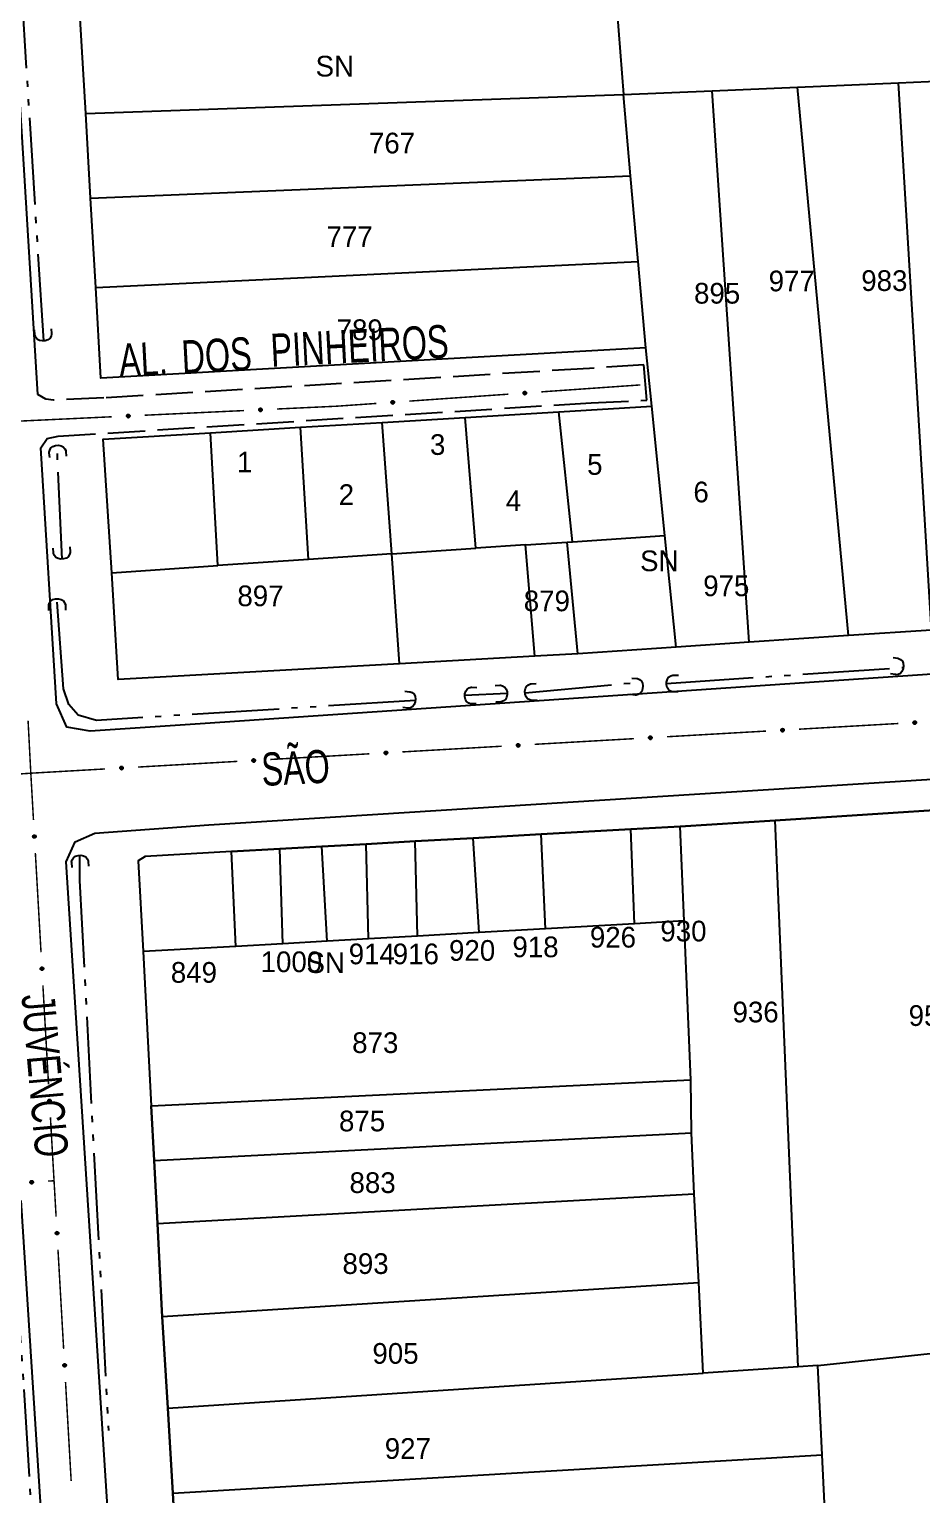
# Model space of a CAD drawing. Extents: x 201053 to 202535, y 4855063 to 4857394.
# Drawn here: x 202099.2 to 202207, y 4856192.4 to 4856369.4 of the extents above; entities that cross this region are included whole.
import ezdxf
from ezdxf.enums import TextEntityAlignment as Align

# ---------------------------------------------------------------- set-up
doc = ezdxf.new("R2010")
doc.units = 0
doc.header["$LTSCALE"] = 1.5
doc.header["$MEASUREMENT"] = 0
doc.linetypes.add('TRACO_05', pattern=[11, 7, -1, 0.5, -1, 0.5, -1])
doc.linetypes.add('TRACO_11', pattern=[8, 3, -1, 3, -1])
for name, color, linetype in [('CD_MALHA_LOTES', 7, 'CONTINUOUS'), ('HD-VALAS-DRENOS', 170, 'CONTINUOUS'), ('RU-QUADRA', 210, 'CONTINUOUS'), ('SV-BUEIRO-VALA', 7, 'CONTINUOUS'), ('SV-EIXO-RUA-PAV', 20, 'CONTINUOUS'), ('SV-RUA-PAVIM', 7, 'CONTINUOUS'), ('SV-TXT-RUA-PAV', 7, 'CONTINUOUS'), ('Th_NmrPort', 7, 'CONTINUOUS')]:
    doc.layers.add(name, color=color, linetype=linetype)
doc.styles.add('ARIAL', font='ARIAL.SHX')

# ---------------------------------------------------------------- blocks, each defined once
blk = doc.blocks.new('COD120', base_point=(202246.23, 4857300.32))
at = {"layer": 'SV-BUEIRO-VALA'}
blk.add_lwpolyline([(202245.23, 4857298.92), (202245.23, 4857299.503333), (202245.23, 4857299.590833), (202245.313333, 4857299.824167), (202245.48, 4857300.086667), (202245.73, 4857300.2325), (202246.063333, 4857300.32), (202246.396667, 4857300.32), (202246.73, 4857300.2325), (202246.98, 4857300.086667), (202247.146667, 4857299.824167), (202247.23, 4857299.590833), (202247.23, 4857299.503333), (202247.23, 4857298.92)], dxfattribs=at)

msp = doc.modelspace()

# ---------------------------------------------------------------- linework, layer by layer
at = {"layer": 'CD_MALHA_LOTES', "linetype": 'Continuous', "flags": 128}
for points in [[(202105.05, 4856376.16), (202169.8, 4856377.03), (202171.03, 4856361.52)], [(202106.06, 4856359.23), (202105.05, 4856376.16)], [(202181.73, 4856361.98), (202192.06, 4856362.42)], [(202192.06, 4856362.42), (202204.26, 4856362.94)], [(202198.21, 4856296.15), (202192.06, 4856362.42)], [(202204.26, 4856362.94), (202216.95, 4856363.49)], [(202208.23, 4856296.82), (202204.26, 4856362.94)], [(202106.06, 4856359.23), (202171.03, 4856361.52)], [(202171.03, 4856361.52), (202181.73, 4856361.98)], [(202171.88, 4856351.71), (202171.03, 4856361.52)], [(202186.21, 4856295.35), (202181.73, 4856361.98)], [(202106.64, 4856348.99), (202106.06, 4856359.23)], [(202106.64, 4856348.99), (202171.88, 4856351.71)], [(202172.79, 4856341.37), (202171.88, 4856351.71)], [(202107.25, 4856338.2), (202106.64, 4856348.99)], [(202107.25, 4856338.2), (202172.79, 4856341.37)], [(202173.7, 4856330.94), (202172.79, 4856341.37)], [(202173.7, 4856330.94), (202107.87, 4856327.24), (202107.25, 4856338.2)], [(202174.44, 4856323.88), (202173.7, 4856330.94)], [(202163.22, 4856323.2), (202174.44, 4856323.88)], [(202176.01, 4856308.26), (202174.44, 4856323.88)], [(202131.99, 4856321.33), (202141.86, 4856321.92)], [(202141.86, 4856321.92), (202151.9, 4856322.52)], [(202143.02, 4856306.03), (202141.86, 4856321.92)], [(202151.9, 4856322.52), (202163.22, 4856323.2)], [(202153.17, 4856306.72), (202151.9, 4856322.52)], [(202164.86, 4856307.5), (202163.22, 4856323.2)], [(202108.17, 4856319.9), (202121.11, 4856320.67)], [(202109.18, 4856303.75), (202108.17, 4856319.9)], [(202121.11, 4856320.67), (202131.99, 4856321.33)], [(202122, 4856304.62), (202121.11, 4856320.67)], [(202132.97, 4856305.36), (202131.99, 4856321.33)], [(202159.17, 4856307.12), (202164.23, 4856307.46)], [(202164.23, 4856307.46), (202164.86, 4856307.5)], [(202165.5, 4856293.96), (202164.23, 4856307.46)], [(202164.86, 4856307.5), (202176.01, 4856308.26)], [(202177.37, 4856294.76), (202176.01, 4856308.26)], [(202143.02, 4856306.03), (202132.97, 4856305.36)], [(202143.02, 4856306.03), (202153.17, 4856306.72)], [(202143.94, 4856292.76), (202143.02, 4856306.03)], [(202159.17, 4856307.12), (202153.17, 4856306.72)], [(202160.3, 4856293.67), (202159.17, 4856307.12)], [(202109.18, 4856303.75), (202122, 4856304.62)], [(202132.97, 4856305.36), (202122, 4856304.62)], [(202143.94, 4856292.76), (202109.98, 4856290.87), (202109.18, 4856303.75)], [(202208.23, 4856296.82), (202198.21, 4856296.15)], [(202186.21, 4856295.35), (202177.37, 4856294.76)], [(202198.21, 4856296.15), (202186.21, 4856295.35)], [(202160.3, 4856293.67), (202143.94, 4856292.76)], [(202165.5, 4856293.96), (202160.3, 4856293.67)], [(202177.37, 4856294.76), (202165.5, 4856293.96)], [(202177.86, 4856273.09), (202189.34, 4856273.83)], [(202189.34, 4856273.83), (202211.65, 4856275.27)], [(202192.12, 4856207.82), (202189.34, 4856273.83)], [(202152.87, 4856271.7), (202161.08, 4856272.16)], [(202161.08, 4856272.16), (202171.91, 4856272.76)], [(202161.59, 4856260.73), (202161.08, 4856272.16)], [(202171.91, 4856272.76), (202177.86, 4856273.09)], [(202172.34, 4856261.34), (202171.91, 4856272.76)], [(202178.34, 4856261.68), (202177.86, 4856273.09)], [(202123.66, 4856270.06), (202129.49, 4856270.39)], [(202129.49, 4856270.39), (202134.58, 4856270.67)], [(202129.88, 4856258.93), (202129.49, 4856270.39)], [(202134.58, 4856270.67), (202139.91, 4856270.97)], [(202135.2, 4856259.23), (202134.58, 4856270.67)], [(202139.91, 4856270.97), (202145.83, 4856271.3)], [(202140.23, 4856259.52), (202139.91, 4856270.97)], [(202145.83, 4856271.3), (202152.87, 4856271.7)], [(202146.15, 4856259.85), (202145.83, 4856271.3)], [(202153.57, 4856260.28), (202152.87, 4856271.7)], [(202123.66, 4856270.06), (202113.24, 4856269.48), (202112.39, 4856268.95), (202112.97, 4856257.97)], [(202124.18, 4856258.61), (202123.66, 4856270.06)], [(202172.34, 4856261.34), (202161.59, 4856260.73)], [(202178.34, 4856261.68), (202172.34, 4856261.34)], [(202179.14, 4856242.48), (202178.34, 4856261.68)], [(202146.15, 4856259.85), (202140.23, 4856259.52)], [(202153.57, 4856260.28), (202146.15, 4856259.85)], [(202161.59, 4856260.73), (202153.57, 4856260.28)], [(202124.18, 4856258.61), (202112.97, 4856257.97)], [(202112.97, 4856257.97), (202113.95, 4856239.36)], [(202129.88, 4856258.93), (202124.18, 4856258.61)], [(202135.2, 4856259.23), (202129.88, 4856258.93)], [(202140.23, 4856259.52), (202135.2, 4856259.23)], [(202113.95, 4856239.36), (202179.14, 4856242.48)], [(202179.24, 4856236.06), (202179.14, 4856242.48)], [(202114.3, 4856232.74), (202113.95, 4856239.36)], [(202114.3, 4856232.74), (202179.24, 4856236.06)], [(202179.54, 4856228.73), (202179.24, 4856236.06)], [(202114.71, 4856225.14), (202114.3, 4856232.74)], [(202114.71, 4856225.14), (202179.54, 4856228.73)], [(202180.14, 4856218), (202179.54, 4856228.73)], [(202115.3, 4856213.89), (202115.26, 4856214.59), (202114.71, 4856225.14)], [(202194.49, 4856207.98), (202215.24, 4856210.17), (202214.52, 4856223.18)], [(202115.3, 4856213.89), (202180.14, 4856218)], [(202180.63, 4856207.06), (202180.14, 4856218)], [(202115.96, 4856202.8), (202115.3, 4856213.89)], [(202115.96, 4856202.8), (202180.63, 4856207.06)], [(202192.12, 4856207.82), (202180.63, 4856207.06)], [(202194.49, 4856207.98), (202192.12, 4856207.82)], [(202195.01, 4856197.17), (202194.49, 4856207.98)], [(202116.56, 4856192.53), (202115.96, 4856202.8)], [(202116.56, 4856192.53), (202195.01, 4856197.17)], [(202195.58, 4856185.49), (202195.01, 4856197.17)], [(202117.23, 4856181.28), (202116.56, 4856192.53)]]:
    msp.add_lwpolyline(points, dxfattribs=at)
at = {"layer": 'HD-VALAS-DRENOS', "linetype": 'TRACO_05'}
for points in [[(202100.97, 4856331.76, 13.37), (202095.73, 4856415.12, 13.37), (202091.71, 4856479.24, 13)], [(202103.21, 4856305.4, 13.84), (202102.57, 4856319.14, 13.84)], [(202145.87, 4856288.3, 13.75), (202107.36, 4856285.91, 13.75), (202105.13, 4856286.55, 13.75), (202104.01, 4856287.83, 13.75), (202103.37, 4856289.74, 13.75), (202102.57, 4856300.61, 13.75)], [(202176.23, 4856290.38, 13.74), (202204.83, 4856292.3, 13.74)], [(202159.13, 4856289.26, 13.74), (202173.11, 4856290.54, 13.74)], [(202151.86, 4856288.94, 13.74), (202156.96, 4856289.2, 13.74)], [(202093.94, 4856270.57, 13.66), (202098.58, 4856205.06, 13.66), (202100.01, 4856180.62, 13.63), (202104.81, 4856112.07, 13.63), (202107.44, 4856056.79, 13.55), (202104.73, 4856053.44, 13.55)], [(202105.29, 4856269.61, 13.38), (202105.29, 4856266.58, 13.38), (202108.8, 4856200.11, 13.58)]]:
    msp.add_polyline3d(points, dxfattribs=at)
at = {"layer": 'RU-QUADRA', "linetype": 'Continuous', "flags": 128}
for points in [[(202208.23, 4856296.82), (202198.21, 4856296.15), (202186.21, 4856295.35), (202177.37, 4856294.76), (202165.5, 4856293.96), (202160.3, 4856293.67), (202143.94, 4856292.76), (202109.98, 4856290.87), (202109.18, 4856303.75), (202108.17, 4856319.9), (202121.11, 4856320.67), (202131.99, 4856321.33), (202141.86, 4856321.92), (202151.9, 4856322.52), (202163.22, 4856323.2), (202174.44, 4856323.88), (202173.7, 4856330.94), (202107.87, 4856327.24), (202107.25, 4856338.2), (202106.64, 4856348.99), (202106.06, 4856359.23), (202105.05, 4856376.16)], [(202211.65, 4856275.27), (202189.34, 4856273.83), (202177.86, 4856273.09), (202171.91, 4856272.76), (202161.08, 4856272.16), (202152.87, 4856271.7), (202145.83, 4856271.3), (202139.91, 4856270.97), (202134.58, 4856270.67), (202129.49, 4856270.39), (202123.66, 4856270.06), (202113.24, 4856269.48), (202112.39, 4856268.95), (202112.97, 4856257.97), (202113.95, 4856239.36), (202114.3, 4856232.74), (202114.71, 4856225.14), (202115.26, 4856214.59), (202115.3, 4856213.89), (202115.96, 4856202.8), (202116.56, 4856192.53), (202117.23, 4856181.28)]]:
    msp.add_lwpolyline(points, dxfattribs=at)
at = {"layer": 'SV-EIXO-RUA-PAV', "const_width": 0.18}
for points in [[(202145.1353, 4856324.484402), (202157.105929, 4856325.32348)], [(202161.096138, 4856325.603173), (202173.066767, 4856326.442251)], [(202113.182376, 4856322.780769), (202125.169158, 4856323.343845)], [(202129.164752, 4856323.531537), (202136.157042, 4856323.859998)], [(202136.157042, 4856323.859998), (202136.37, 4856323.87)], [(202136.37, 4856323.87), (202141.145091, 4856324.204709)], [(202097.2, 4856322.03), (202109.186782, 4856322.593076)], [(202099.080739, 4856285.861937), (202099.392318, 4856279.870033)], [(202176.264698, 4856283.932824), (202188.245055, 4856284.61915)], [(202192.238507, 4856284.847925), (202204.218864, 4856285.534252)], [(202144.317079, 4856282.10262), (202156.297436, 4856282.788947)], [(202160.290888, 4856283.017722), (202172.271245, 4856283.704048)], [(202112.36946, 4856280.272417), (202124.349817, 4856280.958743)], [(202128.343269, 4856281.187519), (202140.323626, 4856281.873845)], [(202096.397838, 4856279.322629), (202099.390753, 4856279.528676)], [(202099.390753, 4856279.528676), (202099.41, 4856279.53)], [(202099.392318, 4856279.870033), (202099.41, 4856279.53)], [(202099.41, 4856279.53), (202108.376007, 4856280.043641)], [(202099.41, 4856279.53), (202099.732215, 4856273.879672)], [(202099.959948, 4856269.88616), (202100.643149, 4856257.905624)], [(202100.870882, 4856253.912113), (202101.554083, 4856241.931577)], [(202101.781816, 4856237.938065), (202102.465017, 4856225.957529)], [(202101.507629, 4856230.244113), (202102.22, 4856230.29)], [(202102.69275, 4856221.964017), (202103.375951, 4856209.983481)], [(202103.603684, 4856205.98997), (202104.286885, 4856194.009434)]]:
    msp.add_lwpolyline(points, dxfattribs=at)
at = {"layer": 'SV-EIXO-RUA-PAV'}
for points in [[(202158.950008, 4856325.563091), (202158.981562, 4856325.600459), (202159.016323, 4856325.626122), (202159.051475, 4856325.639182), (202159.085548, 4856325.642623), (202159.120803, 4856325.642217), (202159.156257, 4856325.633966), (202159.193578, 4856325.616092), (202159.231285, 4856325.584702), (202159.255234, 4856325.547365), (202159.269882, 4856325.513586), (202159.275516, 4856325.478264), (202159.274548, 4856325.444022), (202159.264759, 4856325.407478), (202159.246276, 4856325.369834), (202159.213794, 4856325.332682), (202159.179543, 4856325.307756), (202159.14521, 4856325.296016), (202159.109663, 4856325.290578), (202159.073676, 4856325.291423), (202159.038921, 4856325.299723), (202159.001052, 4856325.318401), (202158.964808, 4856325.350946), (202158.939557, 4856325.384824), (202158.927339, 4856325.418983), (202158.922772, 4856325.4541), (202158.922749, 4856325.489465), (202158.92956, 4856325.525449), (202158.950008, 4856325.563091)], [(202127.018268, 4856323.540908), (202127.050675, 4856323.577539), (202127.086017, 4856323.602395), (202127.121462, 4856323.614642), (202127.155605, 4856323.617297), (202127.190841, 4856323.616079), (202127.226095, 4856323.607013), (202127.262994, 4856323.588284), (202127.299968, 4856323.556033), (202127.323051, 4856323.518155), (202127.336917, 4856323.484048), (202127.341735, 4856323.448605), (202127.339978, 4856323.414395), (202127.32935, 4856323.378086), (202127.310005, 4856323.340877), (202127.276676, 4856323.304483), (202127.24186, 4856323.280353), (202127.207265, 4856323.269408), (202127.171603, 4856323.264789), (202127.135645, 4856323.266464), (202127.10109, 4856323.275562), (202127.063661, 4856323.295108), (202127.028176, 4856323.328479), (202127.003713, 4856323.362929), (202126.992285, 4856323.397361), (202126.988528, 4856323.432574), (202126.98932, 4856323.46793), (202126.996958, 4856323.503748), (202127.018268, 4856323.540908)], [(202142.989169, 4856324.44432), (202143.020724, 4856324.481688), (202143.055484, 4856324.507351), (202143.090637, 4856324.520411), (202143.12471, 4856324.523852), (202143.159965, 4856324.523446), (202143.195419, 4856324.515195), (202143.23274, 4856324.497321), (202143.270447, 4856324.46593), (202143.294396, 4856324.428594), (202143.309044, 4856324.394815), (202143.314678, 4856324.359493), (202143.313709, 4856324.325251), (202143.303921, 4856324.288707), (202143.285438, 4856324.251063), (202143.252956, 4856324.213911), (202143.218705, 4856324.188985), (202143.184372, 4856324.177245), (202143.148825, 4856324.171806), (202143.112838, 4856324.172652), (202143.078083, 4856324.180952), (202143.040214, 4856324.19963), (202143.00397, 4856324.232175), (202142.978719, 4856324.266053), (202142.9665, 4856324.300212), (202142.961934, 4856324.335329), (202142.961911, 4856324.370694), (202142.968721, 4856324.406678), (202142.989169, 4856324.44432)], [(202111.035892, 4856322.79014), (202111.068298, 4856322.826771), (202111.103641, 4856322.851627), (202111.139085, 4856322.863873), (202111.173228, 4856322.866528), (202111.208464, 4856322.86531), (202111.243719, 4856322.856245), (202111.280618, 4856322.837515), (202111.317592, 4856322.805265), (202111.340675, 4856322.767386), (202111.354541, 4856322.733279), (202111.359359, 4856322.697836), (202111.357602, 4856322.663626), (202111.346974, 4856322.627317), (202111.327629, 4856322.590109), (202111.2943, 4856322.553715), (202111.259484, 4856322.529585), (202111.224889, 4856322.518639), (202111.189227, 4856322.514021), (202111.153269, 4856322.515695), (202111.118714, 4856322.524794), (202111.081285, 4856322.544339), (202111.0458, 4856322.577711), (202111.021337, 4856322.612161), (202111.009909, 4856322.646593), (202111.006152, 4856322.681805), (202111.006944, 4856322.717161), (202111.014582, 4856322.752979), (202111.035892, 4856322.79014)], [(202190.09204, 4856284.83522), (202190.124068, 4856284.872183), (202190.159153, 4856284.897401), (202190.19447, 4856284.910011), (202190.228584, 4856284.913017), (202190.26383, 4856284.912162), (202190.299176, 4856284.903459), (202190.336266, 4856284.88511), (202190.37357, 4856284.853242), (202190.397041, 4856284.815603), (202190.411257, 4856284.78164), (202190.416439, 4856284.746248), (202190.415034, 4856284.712022), (202190.40478, 4856284.675606), (202190.385819, 4856284.6382), (202190.352866, 4856284.601465), (202190.3183, 4856284.576978), (202190.28382, 4856284.565678), (202190.248206, 4856284.560693), (202190.212233, 4856284.561998), (202190.177586, 4856284.57074), (202190.139959, 4856284.5899), (202190.104133, 4856284.622905), (202190.079316, 4856284.657101), (202190.067534, 4856284.691413), (202190.063416, 4856284.726586), (202190.063844, 4856284.761948), (202190.071113, 4856284.797842), (202190.09204, 4856284.83522)], [(202206.065849, 4856285.750322), (202206.097877, 4856285.787284), (202206.132963, 4856285.812502), (202206.168279, 4856285.825113), (202206.202393, 4856285.828119), (202206.23764, 4856285.827263), (202206.272985, 4856285.818561), (202206.310075, 4856285.800212), (202206.347379, 4856285.768343), (202206.37085, 4856285.730704), (202206.385066, 4856285.696742), (202206.390249, 4856285.66135), (202206.388844, 4856285.627124), (202206.37859, 4856285.590708), (202206.359628, 4856285.553302), (202206.326675, 4856285.516567), (202206.292109, 4856285.49208), (202206.257629, 4856285.48078), (202206.222016, 4856285.475795), (202206.186042, 4856285.477099), (202206.151396, 4856285.485842), (202206.113768, 4856285.505001), (202206.077942, 4856285.538006), (202206.053126, 4856285.572203), (202206.041344, 4856285.606515), (202206.037225, 4856285.641687), (202206.037654, 4856285.67705), (202206.044923, 4856285.712944), (202206.065849, 4856285.750322)], [(202158.144421, 4856283.005017), (202158.176449, 4856283.041979), (202158.211534, 4856283.067197), (202158.246851, 4856283.079808), (202158.280965, 4856283.082814), (202158.316211, 4856283.081958), (202158.351557, 4856283.073256), (202158.388647, 4856283.054907), (202158.425951, 4856283.023038), (202158.449422, 4856282.985399), (202158.463638, 4856282.951437), (202158.46882, 4856282.916045), (202158.467416, 4856282.881819), (202158.457162, 4856282.845403), (202158.4382, 4856282.807997), (202158.405247, 4856282.771262), (202158.370681, 4856282.746775), (202158.336201, 4856282.735474), (202158.300588, 4856282.730489), (202158.264614, 4856282.731794), (202158.229967, 4856282.740537), (202158.19234, 4856282.759696), (202158.156514, 4856282.792701), (202158.131697, 4856282.826898), (202158.119915, 4856282.86121), (202158.115797, 4856282.896382), (202158.116225, 4856282.931744), (202158.123494, 4856282.967639), (202158.144421, 4856283.005017)], [(202174.11823, 4856283.920119), (202174.150258, 4856283.957081), (202174.185344, 4856283.982299), (202174.22066, 4856283.994909), (202174.254774, 4856283.997916), (202174.290021, 4856283.99706), (202174.325366, 4856283.988357), (202174.362456, 4856283.970009), (202174.39976, 4856283.93814), (202174.423231, 4856283.900501), (202174.437447, 4856283.866538), (202174.44263, 4856283.831147), (202174.441225, 4856283.79692), (202174.430971, 4856283.760504), (202174.412009, 4856283.723099), (202174.379056, 4856283.686364), (202174.34449, 4856283.661877), (202174.31001, 4856283.650576), (202174.274397, 4856283.645591), (202174.238423, 4856283.646896), (202174.203777, 4856283.655639), (202174.166149, 4856283.674798), (202174.130323, 4856283.707803), (202174.105507, 4856283.741999), (202174.093725, 4856283.776312), (202174.089606, 4856283.811484), (202174.090035, 4856283.846846), (202174.097304, 4856283.882741), (202174.11823, 4856283.920119)], [(202126.196802, 4856281.174813), (202126.22883, 4856281.211776), (202126.263915, 4856281.236994), (202126.299232, 4856281.249604), (202126.333346, 4856281.25261), (202126.368592, 4856281.251755), (202126.403938, 4856281.243052), (202126.441028, 4856281.224703), (202126.478332, 4856281.192835), (202126.501803, 4856281.155196), (202126.516019, 4856281.121233), (202126.521201, 4856281.085842), (202126.519797, 4856281.051615), (202126.509543, 4856281.015199), (202126.490581, 4856280.977793), (202126.457628, 4856280.941059), (202126.423062, 4856280.916571), (202126.388582, 4856280.905271), (202126.352969, 4856280.900286), (202126.316995, 4856280.901591), (202126.282348, 4856280.910333), (202126.244721, 4856280.929493), (202126.208895, 4856280.962498), (202126.184078, 4856280.996694), (202126.172296, 4856281.031007), (202126.168178, 4856281.066179), (202126.168606, 4856281.101541), (202126.175875, 4856281.137435), (202126.196802, 4856281.174813)], [(202142.170611, 4856282.089915), (202142.20264, 4856282.126878), (202142.237725, 4856282.152095), (202142.273041, 4856282.164706), (202142.307155, 4856282.167712), (202142.342402, 4856282.166857), (202142.377747, 4856282.158154), (202142.414838, 4856282.139805), (202142.452141, 4856282.107937), (202142.475612, 4856282.070297), (202142.489828, 4856282.036335), (202142.495011, 4856282.000943), (202142.493606, 4856281.966717), (202142.483352, 4856281.930301), (202142.46439, 4856281.892895), (202142.431437, 4856281.85616), (202142.396871, 4856281.831673), (202142.362391, 4856281.820373), (202142.326778, 4856281.815388), (202142.290805, 4856281.816692), (202142.256158, 4856281.825435), (202142.21853, 4856281.844594), (202142.182704, 4856281.877599), (202142.157888, 4856281.911796), (202142.146106, 4856281.946108), (202142.141988, 4856281.98128), (202142.142416, 4856282.016643), (202142.149685, 4856282.052537), (202142.170611, 4856282.089915)], [(202110.222992, 4856280.259712), (202110.255021, 4856280.296674), (202110.290106, 4856280.321892), (202110.325422, 4856280.334503), (202110.359536, 4856280.337509), (202110.394783, 4856280.336653), (202110.430128, 4856280.32795), (202110.467219, 4856280.309602), (202110.504522, 4856280.277733), (202110.527994, 4856280.240094), (202110.542209, 4856280.206131), (202110.547392, 4856280.17074), (202110.545987, 4856280.136513), (202110.535733, 4856280.100097), (202110.516771, 4856280.062692), (202110.483819, 4856280.025957), (202110.449252, 4856280.00147), (202110.414772, 4856279.990169), (202110.379159, 4856279.985184), (202110.343186, 4856279.986489), (202110.308539, 4856279.995232), (202110.270912, 4856280.014391), (202110.235085, 4856280.047396), (202110.210269, 4856280.081592), (202110.198487, 4856280.115905), (202110.194369, 4856280.151077), (202110.194797, 4856280.186439), (202110.202066, 4856280.222334), (202110.222992, 4856280.259712)], [(202099.947803, 4856272.032631), (202099.984757, 4856272.000593), (202100.009966, 4856271.965501), (202100.022567, 4856271.930181), (202100.025565, 4856271.896067), (202100.0247, 4856271.86082), (202100.015988, 4856271.825477), (202099.99763, 4856271.788392), (202099.965751, 4856271.751096), (202099.928106, 4856271.727635), (202099.89414, 4856271.713428), (202099.858747, 4856271.708254), (202099.824521, 4856271.709668), (202099.788107, 4856271.719932), (202099.750707, 4856271.738903), (202099.71398, 4856271.771866), (202099.689502, 4856271.806438), (202099.678211, 4856271.840921), (202099.673235, 4856271.876536), (202099.674549, 4856271.912509), (202099.683301, 4856271.947153), (202099.70247, 4856271.984776), (202099.735484, 4856272.020593), (202099.769687, 4856272.045401), (202099.804003, 4856272.057174), (202099.839176, 4856272.061283), (202099.874538, 4856272.060845), (202099.910431, 4856272.053567), (202099.947803, 4856272.032631)], [(202100.858737, 4856256.058583), (202100.895691, 4856256.026545), (202100.9209, 4856255.991453), (202100.933501, 4856255.956134), (202100.936499, 4856255.922019), (202100.935634, 4856255.886773), (202100.926922, 4856255.851429), (202100.908564, 4856255.814344), (202100.876685, 4856255.777048), (202100.83904, 4856255.753587), (202100.805074, 4856255.73938), (202100.769681, 4856255.734207), (202100.735455, 4856255.73562), (202100.699041, 4856255.745884), (202100.661641, 4856255.764855), (202100.624914, 4856255.797818), (202100.600436, 4856255.83239), (202100.589145, 4856255.866873), (202100.584169, 4856255.902488), (202100.585483, 4856255.938461), (202100.594235, 4856255.973106), (202100.613404, 4856256.010728), (202100.646418, 4856256.046546), (202100.680621, 4856256.071353), (202100.714937, 4856256.083126), (202100.75011, 4856256.087235), (202100.785472, 4856256.086798), (202100.821365, 4856256.079519), (202100.858737, 4856256.058583)], [(202101.769671, 4856240.084536), (202101.806625, 4856240.052498), (202101.831834, 4856240.017406), (202101.844435, 4856239.982086), (202101.847433, 4856239.947971), (202101.846568, 4856239.912725), (202101.837856, 4856239.877382), (202101.819498, 4856239.840296), (202101.787619, 4856239.803001), (202101.749974, 4856239.779539), (202101.716008, 4856239.765333), (202101.680615, 4856239.760159), (202101.646389, 4856239.761573), (202101.609975, 4856239.771836), (202101.572575, 4856239.790808), (202101.535848, 4856239.82377), (202101.51137, 4856239.858343), (202101.500079, 4856239.892826), (202101.495103, 4856239.92844), (202101.496417, 4856239.964413), (202101.505169, 4856239.999058), (202101.524338, 4856240.03668), (202101.557352, 4856240.072498), (202101.591555, 4856240.097306), (202101.625871, 4856240.109078), (202101.661044, 4856240.113188), (202101.696406, 4856240.11275), (202101.732299, 4856240.105472), (202101.769671, 4856240.084536)], [(202099.361306, 4856230.216164), (202099.393071, 4856230.253353), (202099.427976, 4856230.278819), (202099.463203, 4856230.29168), (202099.497294, 4856230.294929), (202099.532546, 4856230.294323), (202099.567953, 4856230.285872), (202099.605172, 4856230.267787), (202099.642701, 4856230.236184), (202099.666439, 4856230.198713), (202099.680896, 4856230.164852), (202099.68633, 4856230.129498), (202099.685168, 4856230.095263), (202099.675173, 4856230.058775), (202099.656477, 4856230.021235), (202099.623786, 4856229.984267), (202099.589395, 4856229.959535), (202099.554996, 4856229.94799), (202099.519419, 4856229.942752), (202099.483437, 4856229.943802), (202099.448729, 4856229.952298), (202099.410967, 4856229.97119), (202099.374907, 4856230.003939), (202099.349848, 4856230.037959), (202099.337823, 4856230.072187), (202099.333455, 4856230.107328), (202099.333632, 4856230.142693), (202099.340646, 4856230.178638), (202099.361306, 4856230.216164)], [(202102.680605, 4856224.110488), (202102.717559, 4856224.07845), (202102.742768, 4856224.043358), (202102.755369, 4856224.008038), (202102.758367, 4856223.973924), (202102.757502, 4856223.938677), (202102.74879, 4856223.903334), (202102.730432, 4856223.866249), (202102.698553, 4856223.828953), (202102.660908, 4856223.805492), (202102.626942, 4856223.791285), (202102.591549, 4856223.786111), (202102.557323, 4856223.787525), (202102.520909, 4856223.797789), (202102.483509, 4856223.81676), (202102.446782, 4856223.849723), (202102.422304, 4856223.884295), (202102.411013, 4856223.918778), (202102.406037, 4856223.954393), (202102.407351, 4856223.990366), (202102.416103, 4856224.02501), (202102.435272, 4856224.062633), (202102.468286, 4856224.09845), (202102.502489, 4856224.123258), (202102.536805, 4856224.135031), (202102.571978, 4856224.13914), (202102.60734, 4856224.138702), (202102.643233, 4856224.131424), (202102.680605, 4856224.110488)], [(202103.591539, 4856208.13644), (202103.628493, 4856208.104402), (202103.653702, 4856208.06931), (202103.666303, 4856208.033991), (202103.669301, 4856207.999876), (202103.668436, 4856207.96463), (202103.659724, 4856207.929286), (202103.641366, 4856207.892201), (202103.609487, 4856207.854905), (202103.571842, 4856207.831444), (202103.537876, 4856207.817237), (202103.502483, 4856207.812064), (202103.468257, 4856207.813477), (202103.431843, 4856207.823741), (202103.394443, 4856207.842712), (202103.357716, 4856207.875675), (202103.333238, 4856207.910247), (202103.321947, 4856207.94473), (202103.316971, 4856207.980345), (202103.318285, 4856208.016318), (202103.327037, 4856208.050963), (202103.346206, 4856208.088585), (202103.37922, 4856208.124403), (202103.413423, 4856208.14921), (202103.447739, 4856208.160983), (202103.482912, 4856208.165092), (202103.518274, 4856208.164655), (202103.554167, 4856208.157376), (202103.591539, 4856208.13644)]]:
    msp.add_lwpolyline(points, close=True, dxfattribs=at)
for points in [[(202158.922749, 4856325.489465), (202159.255234, 4856325.547365)], [(202158.922772, 4856325.4541), (202159.269882, 4856325.513586)], [(202158.926462, 4856325.47314), (202159.257471, 4856325.531907)], [(202158.927339, 4856325.418983), (202159.275516, 4856325.478264)], [(202158.927677, 4856325.436293), (202159.271127, 4856325.493196)], [(202158.92956, 4856325.525449), (202159.231285, 4856325.584702)], [(202158.930883, 4856325.507647), (202159.238656, 4856325.566152)], [(202158.936964, 4856325.401379), (202159.272056, 4856325.460432)], [(202158.939557, 4856325.384824), (202159.274548, 4856325.444022)], [(202158.940748, 4856325.542535), (202159.209047, 4856325.598274)], [(202158.950008, 4856325.563091), (202159.193578, 4856325.616092)], [(202158.954417, 4856325.367038), (202159.265009, 4856325.424373)], [(202158.964808, 4856325.350946), (202159.264759, 4856325.407478)], [(202158.968022, 4856325.582747), (202159.167569, 4856325.624092)], [(202158.981562, 4856325.600459), (202159.156257, 4856325.633966)], [(202158.986653, 4856325.336468), (202159.252516, 4856325.387933)], [(202159.001052, 4856325.318401), (202159.246276, 4856325.369834)], [(202159.001314, 4856325.615174), (202159.129768, 4856325.636488)], [(202159.016323, 4856325.626122), (202159.120803, 4856325.642217)], [(202159.025313, 4856325.311821), (202159.222329, 4856325.350252)], [(202159.038921, 4856325.299723), (202159.213794, 4856325.332682)], [(202159.060583, 4856325.296511), (202159.190303, 4856325.319282)], [(202159.073676, 4856325.291423), (202159.179543, 4856325.307756)], [(202126.988528, 4856323.432574), (202127.336917, 4856323.484048)], [(202126.98932, 4856323.46793), (202127.323051, 4856323.518155)], [(202126.992285, 4856323.397361), (202127.341735, 4856323.448605)], [(202126.992656, 4856323.451524), (202127.324931, 4856323.502649)], [(202126.993022, 4856323.414658), (202127.337692, 4856323.463634)], [(202126.996958, 4856323.503748), (202127.299968, 4856323.556033)], [(202126.99787, 4856323.485919), (202127.30691, 4856323.537319)], [(202127.001502, 4856323.37954), (202127.337866, 4856323.430857)], [(202127.003713, 4856323.362929), (202127.339978, 4856323.414395)], [(202127.008537, 4856323.520571), (202127.278049, 4856323.570114)], [(202127.01816, 4856323.344806), (202127.329989, 4856323.394971)], [(202127.018268, 4856323.540908), (202127.262994, 4856323.588284)], [(202127.028176, 4856323.328479), (202127.32935, 4856323.378086)], [(202127.036731, 4856323.560144), (202127.237177, 4856323.596881)], [(202127.049683, 4856323.313502), (202127.316661, 4856323.358828)], [(202127.050675, 4856323.577539), (202127.226095, 4856323.607013)], [(202127.063661, 4856323.295108), (202127.310005, 4856323.340877)], [(202127.070761, 4856323.591795), (202127.199671, 4856323.610145)], [(202127.086017, 4856323.602395), (202127.190841, 4856323.616079)], [(202127.087765, 4856323.28797), (202127.285613, 4856323.321853)], [(202127.10109, 4856323.275562), (202127.276676, 4856323.304483)], [(202127.122673, 4856323.271852), (202127.252882, 4856323.291628)], [(202127.135645, 4856323.266464), (202127.24186, 4856323.280353)], [(202142.961911, 4856324.370694), (202143.294396, 4856324.428594)], [(202142.961934, 4856324.335329), (202143.309044, 4856324.394815)], [(202142.965624, 4856324.354369), (202143.296633, 4856324.413135)], [(202142.9665, 4856324.300212), (202143.314678, 4856324.359493)], [(202142.966839, 4856324.317521), (202143.310289, 4856324.374424)], [(202142.968721, 4856324.406678), (202143.270447, 4856324.46593)], [(202142.970045, 4856324.388875), (202143.277818, 4856324.447381)], [(202142.976126, 4856324.282608), (202143.311218, 4856324.341661)], [(202142.978719, 4856324.266053), (202143.313709, 4856324.325251)], [(202142.97991, 4856324.423764), (202143.248209, 4856324.479503)], [(202142.989169, 4856324.44432), (202143.23274, 4856324.497321)], [(202142.993579, 4856324.248267), (202143.304171, 4856324.305602)], [(202143.00397, 4856324.232175), (202143.303921, 4856324.288707)], [(202143.007184, 4856324.463976), (202143.206731, 4856324.50532)], [(202143.020724, 4856324.481688), (202143.195419, 4856324.515195)], [(202143.025815, 4856324.217697), (202143.291678, 4856324.269162)], [(202143.040214, 4856324.19963), (202143.285438, 4856324.251063)], [(202143.040476, 4856324.496403), (202143.16893, 4856324.517717)], [(202143.055484, 4856324.507351), (202143.159965, 4856324.523446)], [(202143.064475, 4856324.19305), (202143.261491, 4856324.231481)], [(202143.078083, 4856324.180952), (202143.252956, 4856324.213911)], [(202143.099745, 4856324.17774), (202143.229465, 4856324.200511)], [(202143.112838, 4856324.172652), (202143.218705, 4856324.188985)], [(202111.006152, 4856322.681805), (202111.354541, 4856322.733279)], [(202111.006944, 4856322.717161), (202111.340675, 4856322.767386)], [(202111.009909, 4856322.646593), (202111.359359, 4856322.697836)], [(202111.01028, 4856322.700755), (202111.342555, 4856322.75188)], [(202111.010646, 4856322.66389), (202111.355316, 4856322.712865)], [(202111.014582, 4856322.752979), (202111.317592, 4856322.805265)], [(202111.015494, 4856322.735151), (202111.324534, 4856322.786551)], [(202111.019125, 4856322.628771), (202111.35549, 4856322.680089)], [(202111.021337, 4856322.612161), (202111.357602, 4856322.663626)], [(202111.026161, 4856322.769803), (202111.295673, 4856322.819346)], [(202111.035783, 4856322.594037), (202111.347613, 4856322.644202)], [(202111.035892, 4856322.79014), (202111.280618, 4856322.837515)], [(202111.0458, 4856322.577711), (202111.346974, 4856322.627317)], [(202111.054355, 4856322.809376), (202111.254801, 4856322.846112)], [(202111.067307, 4856322.562733), (202111.334285, 4856322.608059)], [(202111.068298, 4856322.826771), (202111.243719, 4856322.856245)], [(202111.081285, 4856322.544339), (202111.327629, 4856322.590109)], [(202111.088384, 4856322.841027), (202111.217295, 4856322.859377)], [(202111.103641, 4856322.851627), (202111.208464, 4856322.86531)], [(202111.105389, 4856322.537202), (202111.303237, 4856322.571084)], [(202111.118714, 4856322.524794), (202111.2943, 4856322.553715)], [(202111.140296, 4856322.521083), (202111.270506, 4856322.54086)], [(202111.153269, 4856322.515695), (202111.259484, 4856322.529585)], [(202190.063416, 4856284.726586), (202190.411257, 4856284.78164)], [(202190.063844, 4856284.761948), (202190.397041, 4856284.815603)], [(202190.067349, 4856284.745577), (202190.39908, 4856284.800117)], [(202190.067534, 4856284.691413), (202190.416439, 4856284.746248)], [(202190.068093, 4856284.708717), (202190.412242, 4856284.761235)], [(202190.071113, 4856284.797842), (202190.37357, 4856284.853242)], [(202190.072209, 4856284.780025), (202190.380704, 4856284.8346)], [(202190.076934, 4856284.673688), (202190.412753, 4856284.728462)], [(202190.079316, 4856284.657101), (202190.415034, 4856284.712022)], [(202190.082519, 4856284.814784), (202190.351507, 4856284.867096)], [(202190.09204, 4856284.83522), (202190.336266, 4856284.88511)], [(202190.093948, 4856284.639127), (202190.405246, 4856284.692496)], [(202190.104133, 4856284.622905), (202190.40478, 4856284.675606)], [(202190.110304, 4856284.854645), (202190.310362, 4856284.893441)], [(202190.124068, 4856284.872183), (202190.299176, 4856284.903459)], [(202190.125792, 4856284.608149), (202190.39229, 4856284.656218)], [(202190.139959, 4856284.5899), (202190.385819, 4856284.6382)], [(202190.144006, 4856284.886645), (202190.272721, 4856284.906319)], [(202190.159153, 4856284.897401), (202190.26383, 4856284.912162)], [(202190.164134, 4856284.58301), (202190.361624, 4856284.618926)], [(202190.177586, 4856284.57074), (202190.352866, 4856284.601465)], [(202190.199206, 4856284.567252), (202190.329205, 4856284.588367)], [(202190.212233, 4856284.561998), (202190.3183, 4856284.576978)], [(202206.037225, 4856285.641687), (202206.385066, 4856285.696742)], [(202206.037654, 4856285.67705), (202206.37085, 4856285.730704)], [(202206.041158, 4856285.660679), (202206.37289, 4856285.715219)], [(202206.041344, 4856285.606515), (202206.390249, 4856285.66135)], [(202206.041903, 4856285.623819), (202206.386051, 4856285.676337)], [(202206.044923, 4856285.712944), (202206.347379, 4856285.768343)], [(202206.046018, 4856285.695126), (202206.354513, 4856285.749702)], [(202206.050743, 4856285.58879), (202206.386562, 4856285.643564)], [(202206.053126, 4856285.572203), (202206.388844, 4856285.627124)], [(202206.056328, 4856285.729886), (202206.325316, 4856285.782198)], [(202206.065849, 4856285.750322), (202206.310075, 4856285.800212)], [(202206.067758, 4856285.554229), (202206.379055, 4856285.607598)], [(202206.077942, 4856285.538006), (202206.37859, 4856285.590708)], [(202206.084113, 4856285.769747), (202206.284171, 4856285.808543)], [(202206.097877, 4856285.787284), (202206.272985, 4856285.818561)], [(202206.099601, 4856285.523251), (202206.366099, 4856285.57132)], [(202206.113768, 4856285.505001), (202206.359628, 4856285.553302)], [(202206.117816, 4856285.801746), (202206.246531, 4856285.821421)], [(202206.132963, 4856285.812502), (202206.23764, 4856285.827263)], [(202206.137944, 4856285.498112), (202206.335433, 4856285.534027)], [(202206.151396, 4856285.485842), (202206.326675, 4856285.516567)], [(202206.173016, 4856285.482353), (202206.303015, 4856285.503468)], [(202206.186042, 4856285.477099), (202206.292109, 4856285.49208)], [(202158.115797, 4856282.896382), (202158.463638, 4856282.951437)], [(202158.116225, 4856282.931744), (202158.449422, 4856282.985399)], [(202158.11973, 4856282.915374), (202158.451461, 4856282.969913)], [(202158.119915, 4856282.86121), (202158.46882, 4856282.916045)], [(202158.120475, 4856282.878514), (202158.464623, 4856282.931031)], [(202158.123494, 4856282.967639), (202158.425951, 4856283.023038)], [(202158.12459, 4856282.949821), (202158.433085, 4856283.004396)], [(202158.129315, 4856282.843484), (202158.465134, 4856282.898258)], [(202158.131697, 4856282.826898), (202158.467416, 4856282.881819)], [(202158.1349, 4856282.984581), (202158.403888, 4856283.036893)], [(202158.144421, 4856283.005017), (202158.388647, 4856283.054907)], [(202158.146329, 4856282.808923), (202158.457627, 4856282.862293)], [(202158.156514, 4856282.792701), (202158.457162, 4856282.845403)], [(202158.162685, 4856283.024442), (202158.362743, 4856283.063238)], [(202158.176449, 4856283.041979), (202158.351557, 4856283.073256)], [(202158.178173, 4856282.777945), (202158.444671, 4856282.826015)], [(202158.19234, 4856282.759696), (202158.4382, 4856282.807997)], [(202158.196387, 4856283.056441), (202158.325102, 4856283.076116)], [(202158.211534, 4856283.067197), (202158.316211, 4856283.081958)], [(202158.216515, 4856282.752807), (202158.414005, 4856282.788722)], [(202158.229967, 4856282.740537), (202158.405247, 4856282.771262)], [(202158.251587, 4856282.737048), (202158.381586, 4856282.758163)], [(202158.264614, 4856282.731794), (202158.370681, 4856282.746775)], [(202174.089606, 4856283.811484), (202174.437447, 4856283.866538)], [(202174.090035, 4856283.846846), (202174.423231, 4856283.900501)], [(202174.093539, 4856283.830475), (202174.425271, 4856283.885015)], [(202174.093725, 4856283.776312), (202174.44263, 4856283.831147)], [(202174.094284, 4856283.793616), (202174.438432, 4856283.846133)], [(202174.097304, 4856283.882741), (202174.39976, 4856283.93814)], [(202174.0984, 4856283.864923), (202174.406894, 4856283.919498)], [(202174.103125, 4856283.758586), (202174.438943, 4856283.81336)], [(202174.105507, 4856283.741999), (202174.441225, 4856283.79692)], [(202174.108709, 4856283.899682), (202174.377697, 4856283.951995)], [(202174.11823, 4856283.920119), (202174.362456, 4856283.970009)], [(202174.120139, 4856283.724025), (202174.431436, 4856283.777394)], [(202174.130323, 4856283.707803), (202174.430971, 4856283.760504)], [(202174.136494, 4856283.939543), (202174.336552, 4856283.978339)], [(202174.150258, 4856283.957081), (202174.325366, 4856283.988357)], [(202174.151982, 4856283.693047), (202174.41848, 4856283.741116)], [(202174.166149, 4856283.674798), (202174.412009, 4856283.723099)], [(202174.170197, 4856283.971543), (202174.298912, 4856283.991217)], [(202174.185344, 4856283.982299), (202174.290021, 4856283.99706)], [(202174.190325, 4856283.667909), (202174.387814, 4856283.703824)], [(202174.203777, 4856283.655639), (202174.379056, 4856283.686364)], [(202174.225397, 4856283.65215), (202174.355396, 4856283.673265)], [(202174.238423, 4856283.646896), (202174.34449, 4856283.661877)], [(202126.168178, 4856281.066179), (202126.516019, 4856281.121233)], [(202126.168606, 4856281.101541), (202126.501803, 4856281.155196)], [(202126.172111, 4856281.08517), (202126.503842, 4856281.13971)], [(202126.172296, 4856281.031007), (202126.521201, 4856281.085842)], [(202126.172856, 4856281.04831), (202126.517004, 4856281.100828)], [(202126.175875, 4856281.137435), (202126.478332, 4856281.192835)], [(202126.176971, 4856281.119618), (202126.485466, 4856281.174193)], [(202126.181696, 4856281.013281), (202126.517515, 4856281.068055)], [(202126.184078, 4856280.996694), (202126.519797, 4856281.051615)], [(202126.187281, 4856281.154377), (202126.456269, 4856281.206689)], [(202126.196802, 4856281.174813), (202126.441028, 4856281.224703)], [(202126.19871, 4856280.97872), (202126.510008, 4856281.032089)], [(202126.208895, 4856280.962498), (202126.509543, 4856281.015199)], [(202126.215066, 4856281.194238), (202126.415124, 4856281.233034)], [(202126.22883, 4856281.211776), (202126.403938, 4856281.243052)], [(202126.230554, 4856280.947742), (202126.497052, 4856280.995811)], [(202126.244721, 4856280.929493), (202126.490581, 4856280.977793)], [(202126.248768, 4856281.226238), (202126.377483, 4856281.245912)], [(202126.263915, 4856281.236994), (202126.368592, 4856281.251755)], [(202126.268896, 4856280.922603), (202126.466386, 4856280.958519)], [(202126.282348, 4856280.910333), (202126.457628, 4856280.941059)], [(202126.303968, 4856280.906845), (202126.433968, 4856280.92796)], [(202126.316995, 4856280.901591), (202126.423062, 4856280.916571)], [(202142.141988, 4856281.98128), (202142.489828, 4856282.036335)], [(202142.142416, 4856282.016643), (202142.475612, 4856282.070297)], [(202142.14592, 4856282.000272), (202142.477652, 4856282.054812)], [(202142.146106, 4856281.946108), (202142.495011, 4856282.000943)], [(202142.146665, 4856281.963412), (202142.490813, 4856282.01593)], [(202142.149685, 4856282.052537), (202142.452141, 4856282.107937)], [(202142.150781, 4856282.034719), (202142.459275, 4856282.089295)], [(202142.155506, 4856281.928383), (202142.491324, 4856281.983157)], [(202142.157888, 4856281.911796), (202142.493606, 4856281.966717)], [(202142.16109, 4856282.069479), (202142.430078, 4856282.121791)], [(202142.170611, 4856282.089915), (202142.414838, 4856282.139805)], [(202142.17252, 4856281.893822), (202142.483817, 4856281.947191)], [(202142.182704, 4856281.877599), (202142.483352, 4856281.930301)], [(202142.188875, 4856282.10934), (202142.388933, 4856282.148136)], [(202142.20264, 4856282.126878), (202142.377747, 4856282.158154)], [(202142.204363, 4856281.862844), (202142.470861, 4856281.910913)], [(202142.21853, 4856281.844594), (202142.46439, 4856281.892895)], [(202142.222578, 4856282.141339), (202142.351293, 4856282.161014)], [(202142.237725, 4856282.152095), (202142.342402, 4856282.166857)], [(202142.242706, 4856281.837705), (202142.440195, 4856281.87362)], [(202142.256158, 4856281.825435), (202142.431437, 4856281.85616)], [(202142.277778, 4856281.821946), (202142.407777, 4856281.843061)], [(202142.290805, 4856281.816692), (202142.396871, 4856281.831673)], [(202110.194369, 4856280.151077), (202110.542209, 4856280.206131)], [(202110.194797, 4856280.186439), (202110.527994, 4856280.240094)], [(202110.198301, 4856280.170068), (202110.530033, 4856280.224608)], [(202110.198487, 4856280.115905), (202110.547392, 4856280.17074)], [(202110.199046, 4856280.133209), (202110.543194, 4856280.185726)], [(202110.202066, 4856280.222334), (202110.504522, 4856280.277733)], [(202110.203162, 4856280.204516), (202110.511656, 4856280.259091)], [(202110.207887, 4856280.098179), (202110.543705, 4856280.152953)], [(202110.210269, 4856280.081592), (202110.545987, 4856280.136513)], [(202110.213471, 4856280.239275), (202110.48246, 4856280.291588)], [(202110.222992, 4856280.259712), (202110.467219, 4856280.309602)], [(202110.224901, 4856280.063618), (202110.536198, 4856280.116987)], [(202110.235085, 4856280.047396), (202110.535733, 4856280.100097)], [(202110.241256, 4856280.279136), (202110.441314, 4856280.317932)], [(202110.255021, 4856280.296674), (202110.430128, 4856280.32795)], [(202110.256744, 4856280.03264), (202110.523242, 4856280.080709)], [(202110.270912, 4856280.014391), (202110.516771, 4856280.062692)], [(202110.274959, 4856280.311136), (202110.403674, 4856280.330811)], [(202110.290106, 4856280.321892), (202110.394783, 4856280.336653)], [(202110.295087, 4856280.007502), (202110.492576, 4856280.043417)], [(202110.308539, 4856279.995232), (202110.483819, 4856280.025957)], [(202110.330159, 4856279.991743), (202110.460158, 4856280.012858)], [(202110.343186, 4856279.986489), (202110.449252, 4856280.00147)], [(202099.683301, 4856271.947153), (202099.71398, 4856271.771866)], [(202099.695574, 4856271.960602), (202099.731438, 4856271.763103)], [(202099.70247, 4856271.984776), (202099.750707, 4856271.738903)], [(202099.720723, 4856271.998938), (202099.768723, 4856271.732428)], [(202099.735484, 4856272.020593), (202099.788107, 4856271.719932)], [(202099.751709, 4856272.030773), (202099.804997, 4856271.719462)], [(202099.769687, 4856272.045401), (202099.824521, 4856271.709668)], [(202099.786275, 4856272.047779), (202099.840961, 4856271.711946)], [(202099.804003, 4856272.057174), (202099.858747, 4856271.708254)], [(202099.821306, 4856272.05661), (202099.873734, 4856271.712448)], [(202099.839176, 4856272.061283), (202099.89414, 4856271.713428)], [(202099.858166, 4856272.057345), (202099.91262, 4856271.725599)], [(202099.874538, 4856272.060845), (202099.928106, 4856271.727635)], [(202099.892613, 4856272.052476), (202099.947108, 4856271.743967)], [(202099.910431, 4856272.053567), (202099.965751, 4856271.751096)], [(202099.92737, 4856272.042157), (202099.979612, 4856271.773155)], [(202099.947803, 4856272.032631), (202099.99763, 4856271.788392)], [(202099.967223, 4856272.014362), (202100.005967, 4856271.814294)], [(202099.984757, 4856272.000593), (202100.015988, 4856271.825477)], [(202099.999214, 4856271.980651), (202100.018855, 4856271.851931)], [(202100.009966, 4856271.965501), (202100.0247, 4856271.86082)], [(202099.674549, 4856271.912509), (202099.689502, 4856271.806438)], [(202099.679807, 4856271.925534), (202099.700888, 4856271.79553)], [(202100.613404, 4856256.010728), (202100.661641, 4856255.764855)], [(202100.631657, 4856256.02489), (202100.679657, 4856255.75838)], [(202100.646418, 4856256.046546), (202100.699041, 4856255.745884)], [(202100.662643, 4856256.056726), (202100.715931, 4856255.745414)], [(202100.680621, 4856256.071353), (202100.735455, 4856255.73562)], [(202100.697209, 4856256.073731), (202100.751895, 4856255.737898)], [(202100.714937, 4856256.083126), (202100.769681, 4856255.734207)], [(202100.73224, 4856256.082562), (202100.784668, 4856255.7384)], [(202100.75011, 4856256.087235), (202100.805074, 4856255.73938)], [(202100.7691, 4856256.083298), (202100.823554, 4856255.751552)], [(202100.785472, 4856256.086798), (202100.83904, 4856255.753587)], [(202100.803547, 4856256.078428), (202100.858042, 4856255.769919)], [(202100.821365, 4856256.079519), (202100.876685, 4856255.777048)], [(202100.838304, 4856256.06811), (202100.890546, 4856255.799108)], [(202100.858737, 4856256.058583), (202100.908564, 4856255.814344)], [(202100.878157, 4856256.040314), (202100.916901, 4856255.840246)], [(202100.895691, 4856256.026545), (202100.926922, 4856255.851429)], [(202100.910148, 4856256.006603), (202100.929789, 4856255.877883)], [(202100.585483, 4856255.938461), (202100.600436, 4856255.83239)], [(202100.590741, 4856255.951487), (202100.611822, 4856255.821482)], [(202100.594235, 4856255.973106), (202100.624914, 4856255.797818)], [(202100.606508, 4856255.986554), (202100.642372, 4856255.789056)], [(202100.9209, 4856255.991453), (202100.935634, 4856255.886773)], [(202101.557352, 4856240.072498), (202101.609975, 4856239.771836)], [(202101.573577, 4856240.082678), (202101.626865, 4856239.771367)], [(202101.591555, 4856240.097306), (202101.646389, 4856239.761573)], [(202101.608143, 4856240.099683), (202101.662829, 4856239.76385)], [(202101.625871, 4856240.109078), (202101.680615, 4856239.760159)], [(202101.643174, 4856240.108515), (202101.695602, 4856239.764353)], [(202101.661044, 4856240.113188), (202101.716008, 4856239.765333)], [(202101.680034, 4856240.10925), (202101.734488, 4856239.777504)], [(202101.696406, 4856240.11275), (202101.749974, 4856239.779539)], [(202101.714481, 4856240.104381), (202101.768976, 4856239.795872)], [(202101.732299, 4856240.105472), (202101.787619, 4856239.803001)], [(202101.749238, 4856240.094062), (202101.80148, 4856239.82506)], [(202101.769671, 4856240.084536), (202101.819498, 4856239.840296)], [(202101.789091, 4856240.066266), (202101.827835, 4856239.866198)], [(202101.496417, 4856239.964413), (202101.51137, 4856239.858343)], [(202101.501675, 4856239.977439), (202101.522756, 4856239.847434)], [(202101.505169, 4856239.999058), (202101.535848, 4856239.82377)], [(202101.517442, 4856240.012507), (202101.553306, 4856239.815008)], [(202101.524338, 4856240.03668), (202101.572575, 4856239.790808)], [(202101.542591, 4856240.050843), (202101.590591, 4856239.784332)], [(202101.806625, 4856240.052498), (202101.837856, 4856239.877382)], [(202101.821082, 4856240.032555), (202101.840723, 4856239.903835)], [(202101.831834, 4856240.017406), (202101.846568, 4856239.912725)], [(202099.333455, 4856230.107328), (202099.680896, 4856230.164852)], [(202099.333632, 4856230.142693), (202099.666439, 4856230.198713)], [(202099.337253, 4856230.126347), (202099.668589, 4856230.183242)], [(202099.337823, 4856230.072187), (202099.68633, 4856230.129498)], [(202099.338259, 4856230.089494), (202099.682026, 4856230.144454)], [(202099.340646, 4856230.178638), (202099.642701, 4856230.236184)], [(202099.341868, 4856230.160829), (202099.649968, 4856230.217594)], [(202099.347348, 4856230.054528), (202099.682769, 4856230.111686)], [(202099.349848, 4856230.037959), (202099.685168, 4856230.095263)], [(202099.351931, 4856230.195661), (202099.620541, 4856230.249882)], [(202099.361306, 4856230.216164), (202099.605172, 4856230.267787)], [(202099.364608, 4856230.020089), (202099.675518, 4856230.075668)], [(202099.374907, 4856230.003939), (202099.675173, 4856230.058775)], [(202099.379432, 4856230.235718), (202099.579209, 4856230.275934)], [(202099.393071, 4856230.253353), (202099.567953, 4856230.285872)], [(202099.39667, 4856229.989338), (202099.66282, 4856230.039299)], [(202099.410967, 4856229.97119), (202099.656477, 4856230.021235)], [(202099.412906, 4856230.267956), (202099.541479, 4856230.288544)], [(202099.427976, 4856230.278819), (202099.532546, 4856230.294323)], [(202099.43519, 4856229.964472), (202099.63242, 4856230.001789)], [(202099.448729, 4856229.952298), (202099.623786, 4856229.984267)], [(202099.470373, 4856229.948963), (202099.600219, 4856229.971001)], [(202099.483437, 4856229.943802), (202099.589395, 4856229.959535)], [(202102.519077, 4856224.125636), (202102.573763, 4856223.789803)], [(202102.536805, 4856224.135031), (202102.591549, 4856223.786111)], [(202102.554108, 4856224.134467), (202102.606536, 4856223.790305)], [(202102.571978, 4856224.13914), (202102.626942, 4856223.791285)], [(202102.590969, 4856224.135202), (202102.645422, 4856223.803456)], [(202102.60734, 4856224.138702), (202102.660908, 4856223.805492)], [(202102.625415, 4856224.130333), (202102.67991, 4856223.821824)], [(202102.643233, 4856224.131424), (202102.698553, 4856223.828953)], [(202102.407351, 4856223.990366), (202102.422304, 4856223.884295)], [(202102.412609, 4856224.003391), (202102.43369, 4856223.873386)], [(202102.416103, 4856224.02501), (202102.446782, 4856223.849723)], [(202102.428376, 4856224.038459), (202102.46424, 4856223.84096)], [(202102.435272, 4856224.062633), (202102.483509, 4856223.81676)], [(202102.453525, 4856224.076795), (202102.501525, 4856223.810285)], [(202102.468286, 4856224.09845), (202102.520909, 4856223.797789)], [(202102.484511, 4856224.10863), (202102.537799, 4856223.797319)], [(202102.502489, 4856224.123258), (202102.557323, 4856223.787525)], [(202102.660172, 4856224.120014), (202102.712414, 4856223.851012)], [(202102.680605, 4856224.110488), (202102.730432, 4856223.866249)], [(202102.700025, 4856224.092219), (202102.738769, 4856223.892151)], [(202102.717559, 4856224.07845), (202102.74879, 4856223.903334)], [(202102.732016, 4856224.058508), (202102.751657, 4856223.929788)], [(202102.742768, 4856224.043358), (202102.757502, 4856223.938677)], [(202103.318285, 4856208.016318), (202103.333238, 4856207.910247)], [(202103.323543, 4856208.029344), (202103.344624, 4856207.899339)], [(202103.327037, 4856208.050963), (202103.357716, 4856207.875675)], [(202103.33931, 4856208.064411), (202103.375174, 4856207.866912)], [(202103.346206, 4856208.088585), (202103.394443, 4856207.842712)], [(202103.364459, 4856208.102747), (202103.412459, 4856207.836237)], [(202103.37922, 4856208.124403), (202103.431843, 4856207.823741)], [(202103.395445, 4856208.134583), (202103.448733, 4856207.823271)], [(202103.413423, 4856208.14921), (202103.468257, 4856207.813477)], [(202103.430011, 4856208.151588), (202103.484697, 4856207.815755)], [(202103.447739, 4856208.160983), (202103.502483, 4856207.812064)], [(202103.465042, 4856208.160419), (202103.51747, 4856207.816257)], [(202103.482912, 4856208.165092), (202103.537876, 4856207.817237)], [(202103.501903, 4856208.161155), (202103.556356, 4856207.829409)], [(202103.518274, 4856208.164655), (202103.571842, 4856207.831444)], [(202103.536349, 4856208.156285), (202103.590844, 4856207.847776)], [(202103.554167, 4856208.157376), (202103.609487, 4856207.854905)], [(202103.571106, 4856208.145967), (202103.623348, 4856207.876965)], [(202103.591539, 4856208.13644), (202103.641366, 4856207.892201)], [(202103.610959, 4856208.118171), (202103.649703, 4856207.918103)], [(202103.628493, 4856208.104402), (202103.659724, 4856207.929286)], [(202103.64295, 4856208.08446), (202103.662591, 4856207.95574)], [(202103.653702, 4856208.06931), (202103.668436, 4856207.96463)]]:
    msp.add_lwpolyline(points, dxfattribs=at)
at = {"layer": 'SV-RUA-PAVIM', "linetype": 'Continuous'}
for points in [[(202100.24, 4856325.3, 13.64), (202094.43, 4856420.65, 13.03), (202090, 4856489.04, 13.02), (202091.48, 4856492.39, 13.02), (202094.97, 4856495.27, 13.02), (202189.64, 4856501.65, 13.02), (202295.64, 4856508.9, 10.45)], [(202278.94, 4856296.3, 13.53), (202120.49, 4856285.54, 13.53), (202106.57, 4856284.59, 13.64), (202103.77, 4856285.1, 13.64), (202102.5, 4856287.9, 13.64), (202100.64, 4856318.83, 13.64)], [(202167.26, 4856054.99, 13.53), (202120.76, 4856052.68, 13.61), (202118.09, 4856053.2, 13.61), (202117.24, 4856057.02, 13.61), (202103.7, 4856268.82, 13.71), (202104.77, 4856271.25, 13.71), (202107.14, 4856272.27, 13.71), (202120.92, 4856273.3, 13.71), (202310.39, 4856285.26, 13.43), (202312.99, 4856284.56, 13.43), (202314.18, 4856280.78, 13.41), (202318.56, 4856204.33, 12.73)], [(202098.22, 4856227.89, 13.97), (202109.24, 4856055.81, 13.5), (202107.92, 4856053.17, 13.5), (202104.38, 4856051.74, 13.57), (202070.29, 4856050.22, 13.57), (202048.45, 4856049.28, 14.06), (201983.53, 4856046.3, 14.06)]]:
    msp.add_polyline3d(points, dxfattribs=at)
at = {"layer": 'SV-RUA-PAVIM', "linetype": 'TRACO_11'}
msp.add_polyline3d([(202100.64, 4856318.83, 13.47), (202101.37, 4856319.97, 13.47), (202102.73, 4856320.25, 13.64), (202167.11, 4856324.28, 13.64), (202173.84, 4856324.6, 13.5), (202173.46, 4856328.86, 13.5), (202166.9, 4856328.44, 13.5), (202108.22, 4856324.87, 13.91), (202102.14, 4856324.61, 13.63), (202101.23, 4856324.71, 13.63), (202100.24, 4856325.3, 13.63)], dxfattribs=at)

# ---------------------------------------------------------------- block references
at = {"layer": 'SV-BUEIRO-VALA'}
for p, rotation in [((202100.97, 4856331.76, 13.1), 184), ((202102.57, 4856319.14, 13.17), 5), ((202103.21, 4856305.4, 13.17), 184), ((202102.57, 4856300.61, 13.17), 1), ((202204.83, 4856292.3, 13.49), 261), ((202151.86, 4856288.94, 13.4), 87.99999999999999), ((202156.96, 4856289.2, 13.4), 273), ((202159.13, 4856289.26, 13.4), 94), ((202173.35, 4856289.9, 13.49), 265), ((202176.23, 4856290.38, 13.49), 89), ((202145.87, 4856288.3, 13.4), 264), ((202105.29, 4856269.61, 13.76), 4)]:
    msp.add_blockref('COD120', p, dxfattribs=dict(at, rotation=rotation))

# ---------------------------------------------------------------- texts
at = {"layer": 'SV-TXT-RUA-PAV', "style": 'ARIAL', "width": 0.7}
for s, rotation, p in [('DOS', 3, (202117.73, 4856327.81)), ('PINHEIROS', 3, (202128.49, 4856328.61)), ('AL.', 3, (202110.16, 4856327.41)), ('SÃO', 3, (202127.38, 4856277.98)), ('JUVÉNCIO', 275, (202098.28, 4856252.68))]:
    msp.add_text(s, height=4, rotation=rotation, dxfattribs=at).set_placement(p)
at = {"layer": 'Th_NmrPort', "color": 1}
for s, p in [('SN', (202133.818559, 4856364.952248)), ('767', (202140.26516, 4856355.665971)), ('777', (202135.13516, 4856344.335971)), ('977', (202188.562275, 4856339.000478)), ('983', (202199.747858, 4856339.043958)), ('895', (202179.545603, 4856337.516291)), ('789', (202136.364308, 4856333.108137)), ('3', (202147.640786, 4856319.237748)), ('1', (202124.327047, 4856317.127045)), ('5', (202166.627047, 4856316.827045)), ('2', (202136.610786, 4856313.187748)), ('6', (202179.467047, 4856313.507045)), ('4', (202156.807047, 4856312.447045)), ('SN', (202173.020786, 4856305.187748)), ('897', (202124.370786, 4856300.957748)), ('975', (202180.650786, 4856302.167748)), ('879', (202158.970786, 4856300.347748)), ('930', (202175.47344, 4856260.457437)), ('918', (202157.60344, 4856258.547437)), ('926', (202166.957858, 4856259.713958)), ('1000', (202127.177858, 4856256.743958)), ('SN', (202132.71344, 4856256.637437)), ('914', (202137.82344, 4856257.697437)), ('916', (202143.14344, 4856257.697437)), ('920', (202149.94344, 4856258.117437)), ('849', (202116.327858, 4856255.463958)), ('936', (202184.19344, 4856250.677437)), ('958', (202205.47344, 4856250.247437)), ('873', (202138.240116, 4856246.973044)), ('875', (202136.646522, 4856237.510485)), ('883', (202137.916522, 4856230.060485)), ('893', (202137.066522, 4856220.280485)), ('905', (202140.686522, 4856209.430485)), ('927', (202142.176522, 4856197.940485))]:
    msp.add_text(s, height=2.5, dxfattribs=at).set_placement(p, align=Align.MIDDLE_LEFT)

doc.saveas('drawing.dxf')
